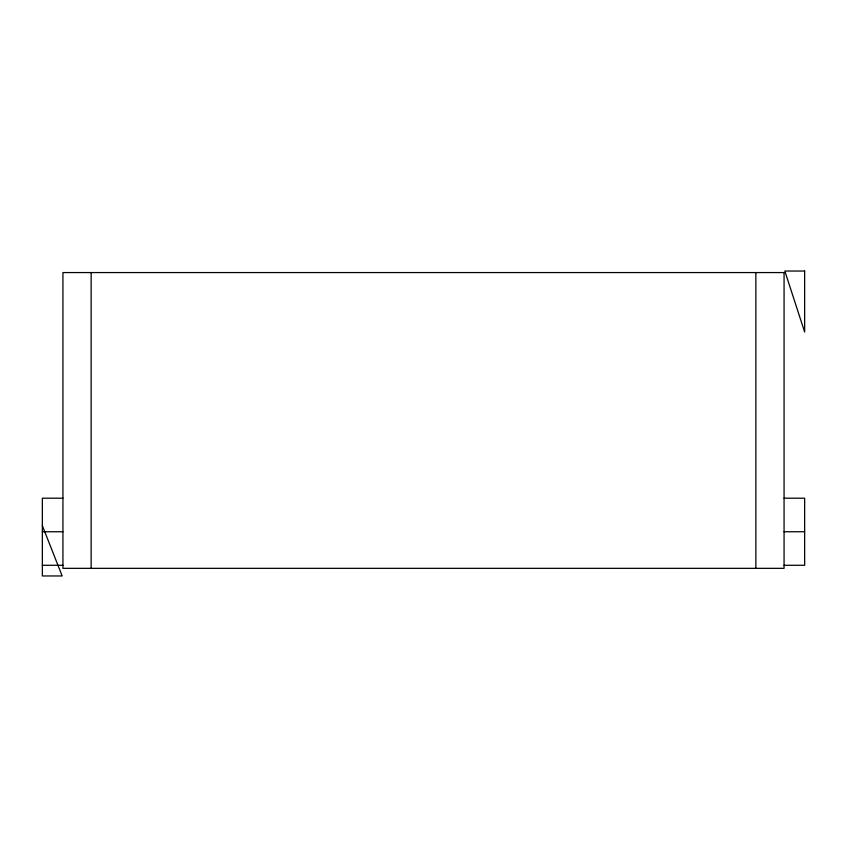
<?xml version="1.0" encoding="UTF-8"?>
<svg xmlns="http://www.w3.org/2000/svg" width="847" height="847" viewBox="0 0 847 847"><rect width="100%" height="100%" fill="white"/><g stroke="black" fill="none" stroke-linecap="round" stroke-linejoin="round"><path stroke-width="1.27" d="M62.932 498.205L42.35 498.205L42.35 575.96L62.17 575.96L42.35 525.648M784.068 498.205L804.65 498.205L804.65 565.288L784.068 565.288M42.35 531.747L62.932 531.747M784.068 531.747L804.65 531.747M42.35 565.288L62.932 565.288M755.863 272.565L755.863 568.337M91.137 272.565L91.137 568.337M804.65 271.04L784.83 271.04L804.65 332.024L804.65 271.04M784.068 272.565L62.932 272.565L62.932 568.337L784.068 568.337L784.068 272.565"/></g></svg>
